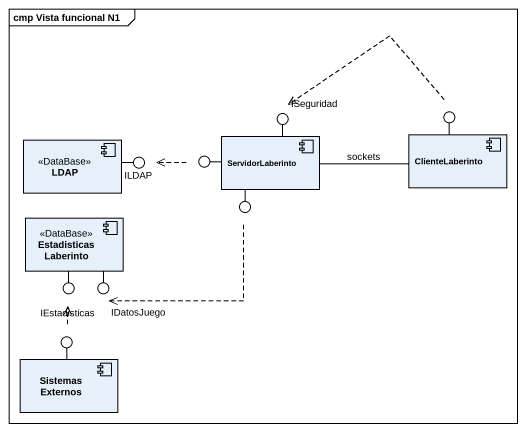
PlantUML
@startuml
mainframe cmp Vista funcional N1
() ISeguridad
() " " as lollipop1
component LDAP <<DataBase>>
component ServidorLaberinto
component ClienteLaberinto
() ILDAP
() " " as lollipop2
() " " as lollipop3
component EstadisticasLaberinto <<DataBase>>
() IEstadisticas
() IDatosJuego
() " " as lollipop4
component "Sistemas Externos" as Sistemas_Externos
ServidorLaberinto -up- ISeguridad
ClienteLaberinto -up- lollipop1
LDAP -right- ILDAP
ServidorLaberinto -left- lollipop2
ServidorLaberinto -- lollipop3
EstadisticasLaberinto -- IEstadisticas
EstadisticasLaberinto -- IDatosJuego
Sistemas_Externos -up- lollipop4
lollipop1 .left.> ISeguridad
ServidorLaberinto -right- ClienteLaberinto : sockets
lollipop2 .left.> ILDAP
lollipop3 .left.> IDatosJuego
lollipop4 .up.> IEstadisticas
@enduml
